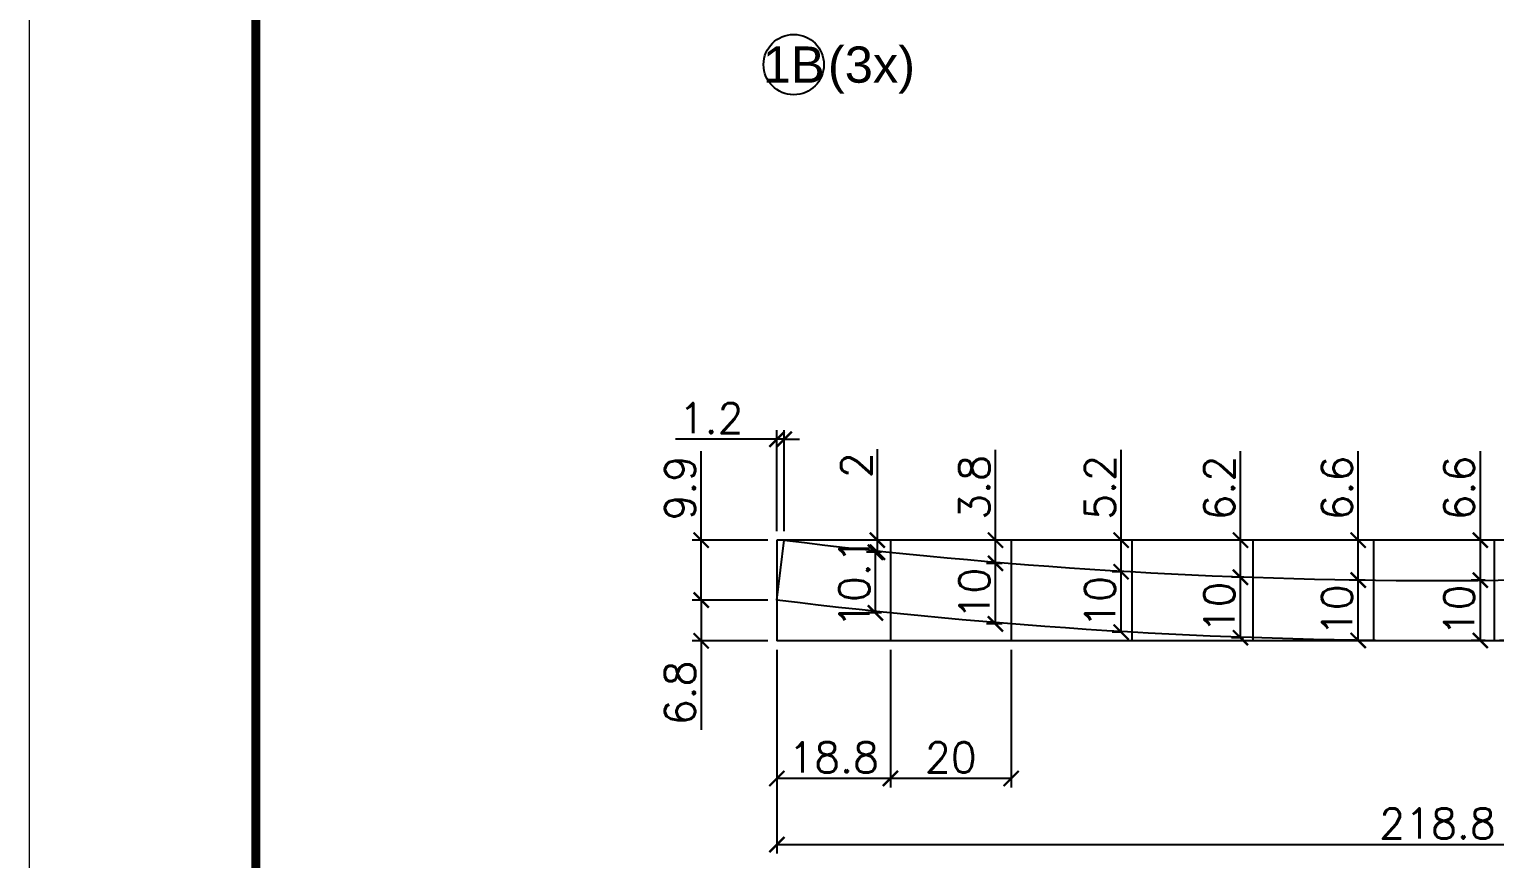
# Model space of a CAD drawing. Extents: x -15895 to 12929, y -2522 to 15173.
# Drawn here: x 3309.4 to 3794.7, y 4827.2 to 5102 of the extents above; entities that cross this region are included whole.
import ezdxf
from ezdxf.enums import TextEntityAlignment as Align

# ---------------------------------------------------------------- set-up
doc = ezdxf.new("R2010")
doc.units = 0
doc.header["$PDMODE"] = 35
doc.header["$PDSIZE"] = -10
doc.linetypes.add('DASHED', pattern=[0.75, 0.5, -0.25])
doc.layers.add('COTA', color=241, linetype='Continuous')
doc.layers.add('Romaneio', color=10, linetype='Continuous')
doc.layers.add('Folhas', color=255, linetype='Continuous', lineweight=9)
doc.layers.add('SARRAFO DE PRESSAO', color=251, linetype='DASHED', lineweight=9)
doc.styles.add('ARIAL', font='arial.ttf')
doc.styles.add('Romans', font='romans.shx')
doc.dimstyles.new('Cota Seção (2x)', dxfattribs={"dimtxt": 10, "dimasz": 5, "dimexe": 3, "dimexo": 3, "dimgap": 2, "dimtad": 3, "dimdec": 1, "dimlfac": 0.5, "dimzin": 12, "dimdsep": 46, "dimtxsty": 'Romans', "dimblk": 'ARCHTICK', "dimcen": 0, "dimclrd": 4, "dimclre": 4, "dimclrt": 1, "dimadec": 1, "dimazin": 3, "dimtfac": 1, "dimtdec": 1, "dimtmove": 0, "dimatfit": 3, "dimldrblk": 'OBLIQUE', "dimfxl": 1, "dimtolj": 1, "dimtzin": 12, "dimarcsym": 0})

# ---------------------------------------------------------------- blocks, each defined once
blk = doc.blocks.new('9999999999')
at = {"layer": 'Folhas'}
blk.add_lwpolyline([(98138.98, 34190.21), (99623.98, 34190.21), (99623.98, 35240.21), (98138.98, 35240.21)], close=True, dxfattribs=at)
at = {"layer": 'Folhas', "color": 30, "const_width": 3}
blk.add_lwpolyline([(98213.98, 34230.21), (99583.98, 34230.21), (99583.98, 35200.21), (98213.98, 35200.21)], close=True, dxfattribs=at)
blk = doc.blocks.new('_ArchTick')
at = {"color": 0, "linetype": 'ByBlock', "const_width": 0.15}
blk.add_lwpolyline([(-0.5, -0.5), (0.5, 0.5)], dxfattribs=at)
blk = doc.blocks.new('*D1501')
at = {"layer": 'COTA', "color": 4, "lineweight": -2, "transparency": 16777216}
for p, q in [((3556.98, 4896.38), (3556.98, 4828.9)), ((3994.59, 4896.38), (3994.59, 4828.9)), ((3556.98, 4831.9), (3994.59, 4831.9))]:
    blk.add_line(p, q, dxfattribs=at)
at = {"layer": 'Defpoints', "color": 0, "transparency": 16777216}
for p in [(3556.98, 4899.38), (3994.59, 4899.38), (3994.59, 4831.9)]:
    blk.add_point(p, dxfattribs=at)
at = {"layer": 'COTA', "color": 4, "lineweight": -2, "transparency": 16777216, "xscale": 5, "yscale": 5, "zscale": 5, "rotation": 180}
blk.add_blockref('_ArchTick', (3556.98, 4831.9), dxfattribs=at)
at = {"layer": 'COTA', "color": 4, "lineweight": -2, "transparency": 16777216, "xscale": 5, "yscale": 5, "zscale": 5}
blk.add_blockref('_ArchTick', (3994.59, 4831.9), dxfattribs=at)
at = {"layer": 'COTA', "color": 1, "transparency": 16777216, "insert": (3775.78, 4838.9), "char_height": 10, "attachment_point": 5, "style": 'Romans'}
blk.add_mtext('\\A1;218.8', dxfattribs=at)
blk = doc.blocks.new('_Oblique')
at = {"color": 0, "linetype": 'ByBlock', "lineweight": -2}
blk.add_line((-0.5, -0.5), (0.5, 0.5), dxfattribs=at)
blk = doc.blocks.new('*D1499')
at = {"layer": 'COTA', "color": 4, "lineweight": -2, "transparency": 16777216}
for p, q in [((3594.59, 4896.38), (3594.59, 4850.79)), ((3634.59, 4896.38), (3634.59, 4850.79)), ((3634.59, 4853.79), (3594.59, 4853.79))]:
    blk.add_line(p, q, dxfattribs=at)
at = {"layer": 'Defpoints', "color": 0, "transparency": 16777216}
for p in [(3594.59, 4899.38), (3634.59, 4899.38), (3594.59, 4853.79)]:
    blk.add_point(p, dxfattribs=at)
at = {"layer": 'COTA', "color": 4, "lineweight": -2, "transparency": 16777216, "xscale": 5, "yscale": 5, "zscale": 5, "rotation": 180}
blk.add_blockref('_ArchTick', (3594.59, 4853.79), dxfattribs=at)
at = {"layer": 'COTA', "color": 4, "lineweight": -2, "transparency": 16777216, "xscale": 5, "yscale": 5, "zscale": 5}
blk.add_blockref('_ArchTick', (3634.59, 4853.79), dxfattribs=at)
at = {"layer": 'COTA', "color": 1, "transparency": 16777216, "insert": (3614.59, 4860.79), "char_height": 10, "attachment_point": 5, "style": 'Romans'}
blk.add_mtext('\\A1;20', dxfattribs=at)
blk = doc.blocks.new('*D1500')
at = {"layer": 'COTA', "color": 4, "lineweight": -2, "transparency": 16777216}
for p, q in [((3556.98, 4896.38), (3556.98, 4850.79)), ((3594.59, 4896.38), (3594.59, 4850.79)), ((3594.59, 4853.79), (3556.98, 4853.79))]:
    blk.add_line(p, q, dxfattribs=at)
at = {"layer": 'Defpoints', "color": 0, "transparency": 16777216}
for p in [(3556.98, 4899.38), (3594.59, 4899.38), (3556.98, 4853.79)]:
    blk.add_point(p, dxfattribs=at)
at = {"layer": 'COTA', "color": 4, "lineweight": -2, "transparency": 16777216, "xscale": 5, "yscale": 5, "zscale": 5, "rotation": 180}
blk.add_blockref('_ArchTick', (3556.98, 4853.79), dxfattribs=at)
at = {"layer": 'COTA', "color": 4, "lineweight": -2, "transparency": 16777216, "xscale": 5, "yscale": 5, "zscale": 5}
blk.add_blockref('_ArchTick', (3594.59, 4853.79), dxfattribs=at)
at = {"layer": 'COTA', "color": 1, "transparency": 16777216, "insert": (3575.78, 4860.79), "char_height": 10, "attachment_point": 5, "style": 'Romans'}
blk.add_mtext('\\A1;18.8', dxfattribs=at)
blk = doc.blocks.new('*D1519')
at = {"layer": 'COTA', "color": 4, "lineweight": -2, "transparency": 16777216}
for p, q in [((3553.98, 4912.9), (3528.91, 4912.9)), ((3531.91, 4912.9), (3531.91, 4899.38)), ((3553.98, 4899.38), (3528.91, 4899.38)), ((3531.91, 4899.38), (3531.91, 4869.91))]:
    blk.add_line(p, q, dxfattribs=at)
at = {"layer": 'Defpoints', "color": 0, "transparency": 16777216}
for p in [(3556.98, 4912.9), (3531.91, 4899.38), (3556.98, 4899.38)]:
    blk.add_point(p, dxfattribs=at)
at = {"layer": 'COTA', "color": 4, "lineweight": -2, "transparency": 16777216, "xscale": 5, "yscale": 5, "zscale": 5}
for p, rotation in [((3531.91, 4912.9), 90), ((3531.91, 4899.38), 270)]:
    blk.add_blockref('_ArchTick', p, dxfattribs=dict(at, rotation=rotation))
at = {"layer": 'COTA', "color": 1, "transparency": 16777216, "insert": (3524.91, 4882.15), "char_height": 10, "attachment_point": 5, "rotation": 90, "style": 'Romans'}
blk.add_mtext('\\A1;6.8', dxfattribs=at)
blk = doc.blocks.new('*D1525')
at = {"layer": 'COTA', "color": 4, "lineweight": -2, "transparency": 16777216}
for p, q in [((3531.91, 4932.75), (3531.91, 4962.23)), ((3553.98, 4932.75), (3528.91, 4932.75)), ((3531.91, 4912.9), (3531.91, 4932.75)), ((3553.98, 4912.9), (3528.91, 4912.9))]:
    blk.add_line(p, q, dxfattribs=at)
at = {"layer": 'Defpoints', "color": 0, "transparency": 16777216}
for p in [(3531.91, 4932.75), (3556.98, 4932.75), (3556.98, 4912.9)]:
    blk.add_point(p, dxfattribs=at)
at = {"layer": 'COTA', "color": 4, "lineweight": -2, "transparency": 16777216, "xscale": 5, "yscale": 5, "zscale": 5}
for p, rotation in [((3531.91, 4932.75), 90), ((3531.91, 4912.9), 270)]:
    blk.add_blockref('_ArchTick', p, dxfattribs=dict(at, rotation=rotation))
at = {"layer": 'COTA', "color": 1, "transparency": 16777216, "insert": (3524.91, 4949.99), "char_height": 10, "attachment_point": 5, "rotation": 90, "style": 'Romans'}
blk.add_mtext('\\A1;9.9', dxfattribs=at)
blk = doc.blocks.new('*D1526')
at = {"layer": 'COTA', "color": 4, "lineweight": -2, "transparency": 16777216}
for p, q in [((3556.98, 4966.19), (3523.45, 4966.19)), ((3556.98, 4935.75), (3556.98, 4969.19)), ((3559.44, 4966.19), (3556.98, 4966.19)), ((3559.44, 4935.75), (3559.44, 4969.19)), ((3559.44, 4966.19), (3564.44, 4966.19))]:
    blk.add_line(p, q, dxfattribs=at)
at = {"layer": 'Defpoints', "color": 0, "transparency": 16777216}
for p in [(3556.98, 4966.19), (3556.98, 4932.75), (3559.44, 4932.75)]:
    blk.add_point(p, dxfattribs=at)
at = {"layer": 'COTA', "color": 4, "lineweight": -2, "transparency": 16777216, "xscale": 5, "yscale": 5, "zscale": 5}
blk.add_blockref('_ArchTick', (3556.98, 4966.19), dxfattribs=at)
at = {"layer": 'COTA', "color": 4, "lineweight": -2, "transparency": 16777216, "xscale": 5, "yscale": 5, "zscale": 5, "rotation": 180}
blk.add_blockref('_ArchTick', (3559.44, 4966.19), dxfattribs=at)
at = {"layer": 'COTA', "color": 1, "transparency": 16777216, "insert": (3535.21, 4973.19), "char_height": 10, "attachment_point": 5, "style": 'Romans'}
blk.add_mtext('\\A1;1.2', dxfattribs=at)
blk = doc.blocks.new('*D1513')
at = {"layer": 'COTA', "color": 4, "lineweight": -2, "transparency": 16777216}
for p, q in [((3791.37, 4919.49), (3786.98, 4919.49)), ((3789.98, 4899.49), (3789.98, 4919.49)), ((3791.59, 4899.49), (3786.98, 4899.49))]:
    blk.add_line(p, q, dxfattribs=at)
at = {"layer": 'Defpoints', "color": 0, "transparency": 16777216}
for p in [(3789.98, 4919.49), (3794.37, 4919.49), (3794.59, 4899.49)]:
    blk.add_point(p, dxfattribs=at)
at = {"layer": 'COTA', "color": 4, "lineweight": -2, "transparency": 16777216, "xscale": 5, "yscale": 5, "zscale": 5}
for p, rotation in [((3789.98, 4919.49), 90), ((3789.98, 4899.49), 270)]:
    blk.add_blockref('_ArchTick', p, dxfattribs=dict(at, rotation=rotation))
at = {"layer": 'COTA', "color": 1, "transparency": 16777216, "insert": (3782.98, 4909.49), "char_height": 10, "attachment_point": 5, "rotation": 90, "style": 'Romans'}
blk.add_mtext('\\A1;10', dxfattribs=at)
blk = doc.blocks.new('*D1514')
at = {"layer": 'COTA', "color": 4, "lineweight": -2, "transparency": 16777216}
for p, q in [((3789.98, 4932.75), (3789.98, 4962.23)), ((3791.59, 4932.75), (3786.98, 4932.75)), ((3789.98, 4919.49), (3789.98, 4932.75)), ((3791.59, 4919.49), (3786.98, 4919.49))]:
    blk.add_line(p, q, dxfattribs=at)
at = {"layer": 'Defpoints', "color": 0, "transparency": 16777216}
for p in [(3789.98, 4932.75), (3794.59, 4932.75), (3794.59, 4919.49)]:
    blk.add_point(p, dxfattribs=at)
at = {"layer": 'COTA', "color": 4, "lineweight": -2, "transparency": 16777216, "xscale": 5, "yscale": 5, "zscale": 5}
for p, rotation in [((3789.98, 4932.75), 90), ((3789.98, 4919.49), 270)]:
    blk.add_blockref('_ArchTick', p, dxfattribs=dict(at, rotation=rotation))
at = {"layer": 'COTA', "color": 1, "transparency": 16777216, "insert": (3782.98, 4949.99), "char_height": 10, "attachment_point": 5, "rotation": 90, "style": 'Romans'}
blk.add_mtext('\\A1;6.6', dxfattribs=at)
blk = doc.blocks.new('*D1515')
at = {"layer": 'COTA', "color": 4, "lineweight": -2, "transparency": 16777216}
for p, q in [((3751.82, 4919.51), (3746.53, 4919.51)), ((3749.53, 4899.51), (3749.53, 4919.51)), ((3751.59, 4899.51), (3746.53, 4899.51))]:
    blk.add_line(p, q, dxfattribs=at)
at = {"layer": 'Defpoints', "color": 0, "transparency": 16777216}
for p in [(3749.53, 4919.51), (3754.82, 4919.51), (3754.59, 4899.51)]:
    blk.add_point(p, dxfattribs=at)
at = {"layer": 'COTA', "color": 4, "lineweight": -2, "transparency": 16777216, "xscale": 5, "yscale": 5, "zscale": 5}
for p, rotation in [((3749.53, 4919.51), 90), ((3749.53, 4899.51), 270)]:
    blk.add_blockref('_ArchTick', p, dxfattribs=dict(at, rotation=rotation))
at = {"layer": 'COTA', "color": 1, "transparency": 16777216, "insert": (3742.53, 4909.51), "char_height": 10, "attachment_point": 5, "rotation": 90, "style": 'Romans'}
blk.add_mtext('\\A1;10', dxfattribs=at)
blk = doc.blocks.new('*D1506')
at = {"layer": 'COTA', "color": 4, "lineweight": -2, "transparency": 16777216}
for p, q in [((3749.53, 4932.75), (3749.53, 4962.23)), ((3751.59, 4932.75), (3746.53, 4932.75)), ((3749.53, 4919.51), (3749.53, 4932.75)), ((3751.59, 4919.51), (3746.53, 4919.51))]:
    blk.add_line(p, q, dxfattribs=at)
at = {"layer": 'Defpoints', "color": 0, "transparency": 16777216}
for p in [(3749.53, 4932.75), (3754.59, 4932.75), (3754.59, 4919.51)]:
    blk.add_point(p, dxfattribs=at)
at = {"layer": 'COTA', "color": 4, "lineweight": -2, "transparency": 16777216, "xscale": 5, "yscale": 5, "zscale": 5}
for p, rotation in [((3749.53, 4932.75), 90), ((3749.53, 4919.51), 270)]:
    blk.add_blockref('_ArchTick', p, dxfattribs=dict(at, rotation=rotation))
at = {"layer": 'COTA', "color": 1, "transparency": 16777216, "insert": (3742.53, 4949.99), "char_height": 10, "attachment_point": 5, "rotation": 90, "style": 'Romans'}
blk.add_mtext('\\A1;6.6', dxfattribs=at)
blk = doc.blocks.new('*D1507')
at = {"layer": 'COTA', "color": 4, "lineweight": -2, "transparency": 16777216}
for p, q in [((3711.59, 4920.45), (3707.52, 4920.45)), ((3710.52, 4900.43), (3710.52, 4920.45)), ((3711.59, 4900.43), (3707.52, 4900.43))]:
    blk.add_line(p, q, dxfattribs=at)
at = {"layer": 'Defpoints', "color": 0, "transparency": 16777216}
for p in [(3710.52, 4920.45), (3714.59, 4920.45), (3714.59, 4900.43)]:
    blk.add_point(p, dxfattribs=at)
at = {"layer": 'COTA', "color": 4, "lineweight": -2, "transparency": 16777216, "xscale": 5, "yscale": 5, "zscale": 5}
for p, rotation in [((3710.52, 4920.45), 90), ((3710.52, 4900.43), 270)]:
    blk.add_blockref('_ArchTick', p, dxfattribs=dict(at, rotation=rotation))
at = {"layer": 'COTA', "color": 1, "transparency": 16777216, "insert": (3703.52, 4910.44), "char_height": 10, "attachment_point": 5, "rotation": 90, "style": 'Romans'}
blk.add_mtext('\\A1;10', dxfattribs=at)
blk = doc.blocks.new('*D1508')
at = {"layer": 'COTA', "color": 4, "lineweight": -2, "transparency": 16777216}
for p, q in [((3710.52, 4932.75), (3710.52, 4962.23)), ((3711.59, 4932.75), (3707.52, 4932.75)), ((3710.52, 4920.45), (3710.52, 4932.75)), ((3711.59, 4920.45), (3707.52, 4920.45))]:
    blk.add_line(p, q, dxfattribs=at)
at = {"layer": 'Defpoints', "color": 0, "transparency": 16777216}
for p in [(3710.52, 4932.75), (3714.59, 4932.75), (3714.59, 4920.45)]:
    blk.add_point(p, dxfattribs=at)
at = {"layer": 'COTA', "color": 4, "lineweight": -2, "transparency": 16777216, "xscale": 5, "yscale": 5, "zscale": 5}
for p, rotation in [((3710.52, 4932.75), 90), ((3710.52, 4920.45), 270)]:
    blk.add_blockref('_ArchTick', p, dxfattribs=dict(at, rotation=rotation))
at = {"layer": 'COTA', "color": 1, "transparency": 16777216, "insert": (3703.52, 4949.99), "char_height": 10, "attachment_point": 5, "rotation": 90, "style": 'Romans'}
blk.add_mtext('\\A1;6.2', dxfattribs=at)
blk = doc.blocks.new('*D1509')
at = {"layer": 'COTA', "color": 4, "lineweight": -2, "transparency": 16777216}
for p, q in [((3671.59, 4922.29), (3668, 4922.29)), ((3671, 4902.26), (3671, 4922.29)), ((3671.59, 4902.26), (3668, 4902.26))]:
    blk.add_line(p, q, dxfattribs=at)
at = {"layer": 'Defpoints', "color": 0, "transparency": 16777216}
for p in [(3671, 4922.29), (3674.59, 4922.29), (3674.59, 4902.26)]:
    blk.add_point(p, dxfattribs=at)
at = {"layer": 'COTA', "color": 4, "lineweight": -2, "transparency": 16777216, "xscale": 5, "yscale": 5, "zscale": 5}
for p, rotation in [((3671, 4922.29), 90), ((3671, 4902.26), 270)]:
    blk.add_blockref('_ArchTick', p, dxfattribs=dict(at, rotation=rotation))
at = {"layer": 'COTA', "color": 1, "transparency": 16777216, "insert": (3664, 4912.28), "char_height": 10, "attachment_point": 5, "rotation": 90, "style": 'Romans'}
blk.add_mtext('\\A1;10', dxfattribs=at)
blk = doc.blocks.new('*D1510')
at = {"layer": 'COTA', "color": 4, "lineweight": -2, "transparency": 16777216}
for p, q in [((3671, 4932.75), (3671, 4962.7)), ((3671.59, 4932.75), (3668, 4932.75)), ((3671, 4922.29), (3671, 4932.75)), ((3671.59, 4922.29), (3668, 4922.29))]:
    blk.add_line(p, q, dxfattribs=at)
at = {"layer": 'Defpoints', "color": 0, "transparency": 16777216}
for p in [(3671, 4932.75), (3674.59, 4932.75), (3674.59, 4922.29)]:
    blk.add_point(p, dxfattribs=at)
at = {"layer": 'COTA', "color": 4, "lineweight": -2, "transparency": 16777216, "xscale": 5, "yscale": 5, "zscale": 5}
for p, rotation in [((3671, 4932.75), 90), ((3671, 4922.29), 270)]:
    blk.add_blockref('_ArchTick', p, dxfattribs=dict(at, rotation=rotation))
at = {"layer": 'COTA', "color": 1, "transparency": 16777216, "insert": (3664, 4950.23), "char_height": 10, "attachment_point": 5, "rotation": 90, "style": 'Romans'}
blk.add_mtext('\\A1;5.2', dxfattribs=at)
blk = doc.blocks.new('*D1502')
at = {"layer": 'COTA', "color": 4, "lineweight": -2, "transparency": 16777216}
for p, q in [((3631.59, 4925.06), (3626.39, 4925.06)), ((3629.39, 4905), (3629.39, 4925.06)), ((3631.59, 4905), (3626.39, 4905))]:
    blk.add_line(p, q, dxfattribs=at)
at = {"layer": 'Defpoints', "color": 0, "transparency": 16777216}
for p in [(3629.39, 4925.06), (3634.59, 4925.06), (3634.59, 4905)]:
    blk.add_point(p, dxfattribs=at)
at = {"layer": 'COTA', "color": 4, "lineweight": -2, "transparency": 16777216, "xscale": 5, "yscale": 5, "zscale": 5}
for p, rotation in [((3629.39, 4925.06), 90), ((3629.39, 4905), 270)]:
    blk.add_blockref('_ArchTick', p, dxfattribs=dict(at, rotation=rotation))
at = {"layer": 'COTA', "color": 1, "transparency": 16777216, "insert": (3622.39, 4915.03), "char_height": 10, "attachment_point": 5, "rotation": 90, "style": 'Romans'}
blk.add_mtext('\\A1;10', dxfattribs=at)
blk = doc.blocks.new('*D1503')
at = {"layer": 'COTA', "color": 4, "lineweight": -2, "transparency": 16777216}
for p, q in [((3629.39, 4932.75), (3629.39, 4962.7)), ((3631.59, 4932.75), (3626.39, 4932.75)), ((3629.39, 4925.06), (3629.39, 4932.75)), ((3631.59, 4925.06), (3626.39, 4925.06))]:
    blk.add_line(p, q, dxfattribs=at)
at = {"layer": 'Defpoints', "color": 0, "transparency": 16777216}
for p in [(3629.39, 4932.75), (3634.59, 4932.75), (3634.59, 4925.06)]:
    blk.add_point(p, dxfattribs=at)
at = {"layer": 'COTA', "color": 4, "lineweight": -2, "transparency": 16777216, "xscale": 5, "yscale": 5, "zscale": 5}
for p, rotation in [((3629.39, 4932.75), 90), ((3629.39, 4925.06), 270)]:
    blk.add_blockref('_ArchTick', p, dxfattribs=dict(at, rotation=rotation))
at = {"layer": 'COTA', "color": 1, "transparency": 16777216, "insert": (3622.39, 4950.23), "char_height": 10, "attachment_point": 5, "rotation": 90, "style": 'Romans'}
blk.add_mtext('\\A1;3.8', dxfattribs=at)
blk = doc.blocks.new('*D1504')
at = {"layer": 'COTA', "color": 4, "lineweight": -2, "transparency": 16777216}
for p, q in [((3591.59, 4928.75), (3586.61, 4928.75)), ((3589.61, 4908.64), (3589.61, 4928.75)), ((3591.59, 4908.64), (3586.61, 4908.64))]:
    blk.add_line(p, q, dxfattribs=at)
at = {"layer": 'Defpoints', "color": 0, "transparency": 16777216}
for p in [(3589.61, 4928.75), (3594.59, 4928.75), (3594.59, 4908.64)]:
    blk.add_point(p, dxfattribs=at)
at = {"layer": 'COTA', "color": 4, "lineweight": -2, "transparency": 16777216, "xscale": 5, "yscale": 5, "zscale": 5}
for p, rotation in [((3589.61, 4928.75), 90), ((3589.61, 4908.64), 270)]:
    blk.add_blockref('_ArchTick', p, dxfattribs=dict(at, rotation=rotation))
at = {"layer": 'COTA', "color": 1, "transparency": 16777216, "insert": (3582.61, 4918.69), "char_height": 10, "attachment_point": 5, "rotation": 90, "style": 'Romans'}
blk.add_mtext('\\A1;10.1', dxfattribs=at)
blk = doc.blocks.new('*D1505')
at = {"layer": 'COTA', "color": 4, "lineweight": -2, "transparency": 16777216}
for p, q in [((3590.27, 4932.75), (3590.27, 4962.92)), ((3591.59, 4932.75), (3587.27, 4932.75)), ((3590.27, 4928.75), (3590.27, 4932.75)), ((3591.59, 4928.75), (3587.27, 4928.75))]:
    blk.add_line(p, q, dxfattribs=at)
at = {"layer": 'Defpoints', "color": 0, "transparency": 16777216}
for p in [(3590.27, 4932.75), (3594.59, 4932.75), (3594.59, 4928.75)]:
    blk.add_point(p, dxfattribs=at)
at = {"layer": 'COTA', "color": 4, "lineweight": -2, "transparency": 16777216, "xscale": 5, "yscale": 5, "zscale": 5}
for p, rotation in [((3590.27, 4932.75), 90), ((3590.27, 4928.75), 270)]:
    blk.add_blockref('_ArchTick', p, dxfattribs=dict(at, rotation=rotation))
at = {"layer": 'COTA', "color": 1, "transparency": 16777216, "insert": (3583.27, 4957.59), "char_height": 10, "attachment_point": 5, "rotation": 90, "style": 'Romans'}
blk.add_mtext('\\A1;2', dxfattribs=at)

msp = doc.modelspace()

# ---------------------------------------------------------------- linework, layer by layer
at = {"linetype": 'Continuous'}
msp.add_lwpolyline([(3556.98, 4912.9), (3559.44, 4932.75, 0.061833), (3991.76, 4932.75), (3994.59, 4912.95, -0.061884)], format="xyb", close=True, dxfattribs=at)
at = {"layer": 'COTA'}
for p, q in [((3994.59, 4932.75), (3556.98, 4932.75)), ((3556.98, 4932.75), (3556.98, 4899.38)), ((3594.59, 4932.75), (3594.59, 4899.38)), ((3634.59, 4932.75), (3634.59, 4899.38)), ((3674.59, 4932.75), (3674.59, 4899.38)), ((3714.59, 4932.75), (3714.59, 4899.38)), ((3754.59, 4932.75), (3754.59, 4899.38)), ((3794.59, 4932.75), (3794.59, 4899.38)), ((3994.59, 4899.38), (3556.98, 4899.38))]:
    msp.add_line(p, q, dxfattribs=at)
at = {"layer": 'Romaneio', "color": 1, "linetype": 'ByBlock'}
msp.add_circle((3562.56, 5090.31), 10, dxfattribs=at)

# ---------------------------------------------------------------- block references
at = {"layer": 'SARRAFO DE PRESSAO', "color": 6, "linetype": 'ByBlock'}
msp.add_blockref('9999999999', (-94829.61, -29820.95), dxfattribs=at)

# ---------------------------------------------------------------- texts
at = {"layer": 'Romaneio', "color": 255, "linetype": 'ByBlock', "style": 'ARIAL'}
for s, p in [('1B', (3562.56, 5090.31)), ('(3x)', (3588.31, 5090.31))]:
    msp.add_text(s, height=12, dxfattribs=at).set_placement(p, align=Align.MIDDLE_CENTER)

# ---------------------------------------------------------------- dimensions: what is measured, and where the dimension line sits
at = {"layer": 'COTA'}
for base, p1, p2, angle, picture, middle in [((3556.98, 4966.19), (3559.44, 4932.75), (3556.98, 4932.75), 180, '*D1526', (3535.21, 4973.19)), ((3531.91, 4932.75), (3556.98, 4912.9), (3556.98, 4932.75), 90, '*D1525', (3524.91, 4949.99)), ((3629.39, 4932.75), (3634.59, 4925.06), (3634.59, 4932.75), 90, '*D1503', (3622.39, 4950.23)), ((3671, 4932.75), (3674.59, 4922.29), (3674.59, 4932.75), 90, '*D1510', (3664, 4950.23)), ((3710.5178, 4932.7505), (3714.5861, 4920.4458), (3714.5861, 4932.7505), 90, '*D1508', (3703.5178, 4949.9886)), ((3749.53, 4932.75), (3754.59, 4919.51), (3754.59, 4932.75), 90, '*D1506', (3742.53, 4949.99)), ((3789.98, 4932.75), (3794.59, 4919.49), (3794.59, 4932.75), 90, '*D1514', (3782.98, 4949.99)), ((3629.39, 4925.06), (3634.59, 4905), (3634.59, 4925.06), 90, '*D1502', (3622.39, 4915.03)), ((3671, 4922.29), (3674.59, 4902.26), (3674.59, 4922.29), 90, '*D1509', (3664, 4912.28)), ((3710.52, 4920.45), (3714.59, 4900.43), (3714.59, 4920.45), 90, '*D1507', (3703.52, 4910.44)), ((3749.53, 4919.51), (3754.59, 4899.51), (3754.82, 4919.51), 90, '*D1515', (3742.53, 4909.51)), ((3789.98, 4919.49), (3794.59, 4899.49), (3794.37, 4919.49), 90, '*D1513', (3782.98, 4909.49)), ((3531.91, 4899.38), (3556.98, 4912.9), (3556.98, 4899.38), 90, '*D1519', (3524.91, 4882.15)), ((3594.59, 4853.79), (3634.59, 4899.38), (3594.59, 4899.38), 180, '*D1499', (3614.59, 4860.79))]:
    dim = msp.add_linear_dim(base=base, p1=p1, p2=p2, angle=angle, dimstyle='Cota Seção (2x)', dxfattribs=at)
    dim.commit()
    dim.dimension.update_dxf_attribs({"geometry": picture, "text_midpoint": middle})
for base, p1, p2, picture, middle in [((3590.27, 4932.75), (3594.59, 4928.75), (3594.59, 4932.75), '*D1505', (3590.27, 4957.59)), ((3589.61, 4928.75), (3594.59, 4908.64), (3594.59, 4928.75), '*D1504', (3589.61, 4918.69))]:
    dim = msp.add_linear_dim(base=base, p1=p1, p2=p2, angle=90, dimstyle='Cota Seção (2x)', dxfattribs=at)
    dim.commit()
    dim.dimension.update_dxf_attribs({"geometry": picture, "text_midpoint": middle, "dimtype": 160})
dim = msp.add_linear_dim(base=(3994.59, 4831.9), p1=(3556.98, 4899.38), p2=(3994.59, 4899.38), dimstyle='Cota Seção (2x)', dxfattribs=at)
dim.commit()
dim.dimension.update_dxf_attribs({"geometry": '*D1501', "text_midpoint": (3775.78, 4838.9)})
dim = msp.add_linear_dim(base=(3556.98, 4853.79), p1=(3594.59, 4899.38), p2=(3556.98, 4899.38), angle=180, dimstyle='Cota Seção (2x)', override={"dimtmove": 1}, dxfattribs=at)
dim.commit()
dim.dimension.update_dxf_attribs({"geometry": '*D1500', "text_midpoint": (3575.78, 4860.79)})

doc.saveas('drawing.dxf')
